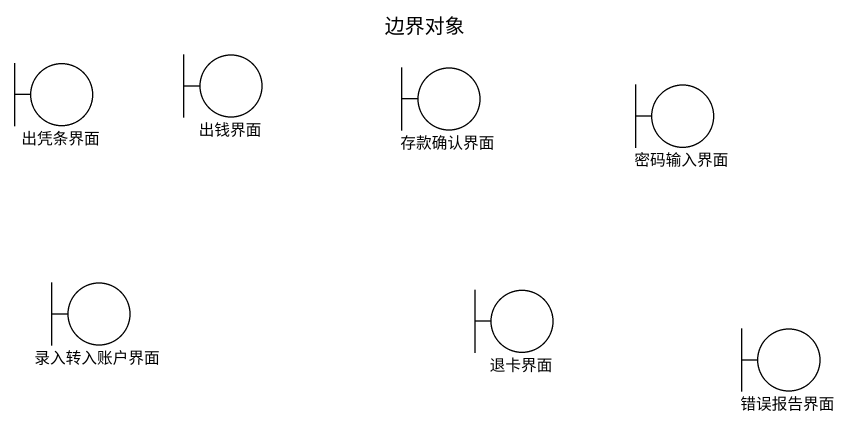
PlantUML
@startuml
title 边界对象
boundary 出凭条界面
boundary 出钱界面
boundary 存款确认界面
boundary 密码输入界面
boundary 录入转入账户界面
boundary 退卡界面
boundary 错误报告界面
@enduml
